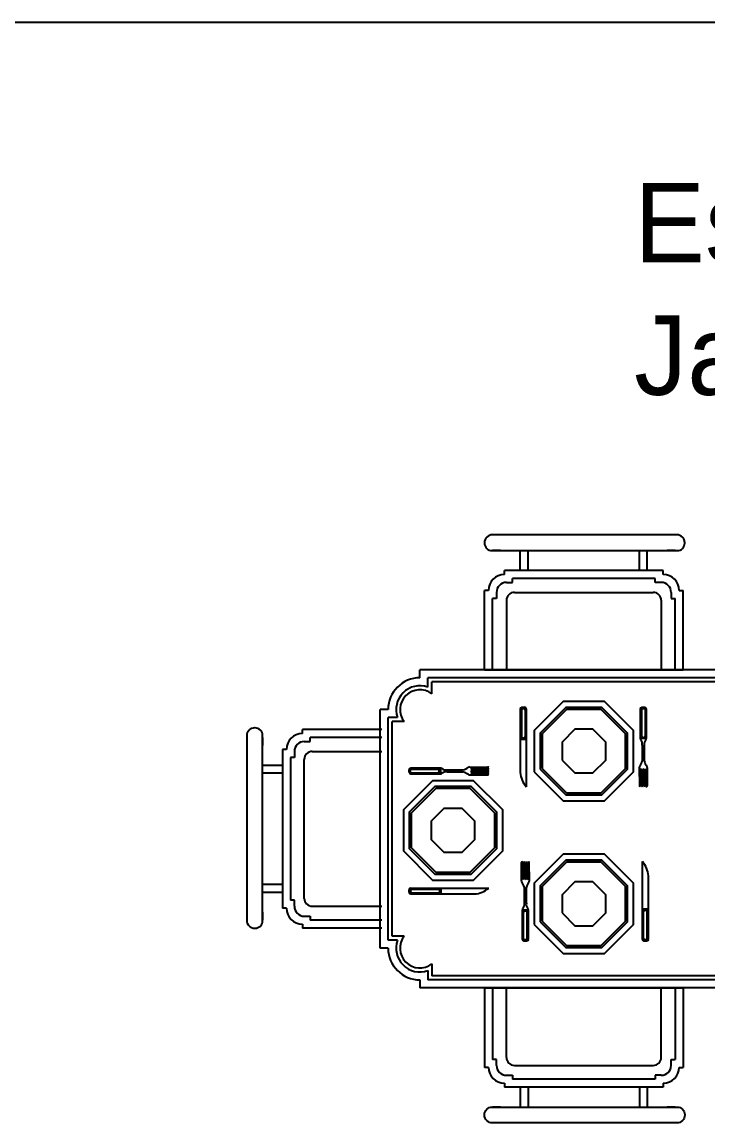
# Model space of a CAD drawing. Header units: millimetres. Extents: x 935 to 1399, y 512 to 900.
# Drawn here: x 1149.606 to 1151.332, y 842.318 to 845.088 of the extents above; entities that cross this region are included whole.
import ezdxf

# ---------------------------------------------------------------- set-up
doc = ezdxf.new("R2010")
doc.units = ezdxf.units.MM
doc.layers.add('MOBIL', color=7, linetype='Continuous')
doc.layers.add('MOBIL-I', color=251, linetype='Continuous')

msp = doc.modelspace()

# ---------------------------------------------------------------- linework, layer by layer
at = {"color": 6}
msp.add_line((1146.36641, 845.08793), (1152.03909, 845.08793), dxfattribs=at)
at = {"layer": 'MOBIL'}
for p, q in [((1151.27382, 843.77693), (1151.27382, 843.77793)), ((1150.85994, 843.70793), (1150.85994, 843.75793)), ((1150.87994, 843.70793), (1150.87994, 843.75793)), ((1151.15956, 843.70793), (1151.15956, 843.75793)), ((1151.17956, 843.70793), (1151.17956, 843.75793)), ((1151.24989, 843.75793), (1151.22989, 843.75793)), ((1150.81994, 843.69793), (1150.81994, 843.70793)), ((1150.85994, 843.70793), (1150.81994, 843.70793)), ((1151.15956, 843.70793), (1150.87994, 843.70793)), ((1151.21956, 843.70793), (1151.17956, 843.70793)), ((1151.21956, 843.69793), (1151.21956, 843.70793)), ((1150.77994, 843.65793), (1150.76975, 843.65793)), ((1150.76975, 843.45793), (1150.76975, 843.65793)), ((1151.25956, 843.65793), (1151.26975, 843.65793)), ((1151.26975, 843.45793), (1151.26975, 843.65793)), ((1150.60727, 843.43793), (1150.60727, 843.45793)), ((1150.76975, 843.45793), (1150.60727, 843.45793)), ((1151.37094, 843.45793), (1151.26975, 843.45793)), ((1150.50727, 843.30793), (1150.50727, 843.35793)), ((1150.19236, 843.312), (1150.19136, 843.312)), ((1150.51136, 843.30793), (1150.31136, 843.30793)), ((1150.31136, 843.29774), (1150.31136, 843.30793)), ((1150.21136, 843.28807), (1150.21136, 843.26807)), ((1150.26136, 843.25774), (1150.26136, 843.21774)), ((1150.27136, 843.25774), (1150.26136, 843.25774)), ((1150.26136, 843.21774), (1150.21136, 843.21774)), ((1150.26136, 843.19774), (1150.21136, 843.19774)), ((1150.26136, 843.19774), (1150.26136, 842.91813)), ((1150.26136, 842.91813), (1150.21136, 842.91813)), ((1150.26136, 842.89813), (1150.21136, 842.89813)), ((1150.26136, 842.89813), (1150.26136, 842.85813)), ((1150.27136, 842.85813), (1150.26136, 842.85813)), ((1150.21136, 842.84807), (1150.21136, 842.82807)), ((1150.31136, 842.81813), (1150.31136, 842.80793)), ((1150.51136, 842.80793), (1150.31136, 842.80793)), ((1150.50727, 842.75793), (1150.50727, 842.80793)), ((1150.60727, 842.67793), (1150.60727, 842.65793)), ((1150.76975, 842.65793), (1150.60727, 842.65793)), ((1150.76975, 842.65793), (1150.76975, 842.45793)), ((1151.26975, 842.65793), (1151.26975, 842.45793)), ((1151.37094, 842.65793), (1151.26975, 842.65793)), ((1150.77994, 842.45793), (1150.76975, 842.45793)), ((1151.25956, 842.45793), (1151.26975, 842.45793)), ((1150.81994, 842.41793), (1150.81994, 842.40793)), ((1151.21956, 842.41793), (1151.21956, 842.40793)), ((1150.85994, 842.40793), (1150.81994, 842.40793)), ((1150.85994, 842.40793), (1150.85994, 842.35793)), ((1151.15956, 842.40793), (1150.87994, 842.40793)), ((1150.87994, 842.40793), (1150.87994, 842.35793)), ((1151.15956, 842.40793), (1151.15956, 842.35793)), ((1151.21956, 842.40793), (1151.17956, 842.40793)), ((1151.17956, 842.40793), (1151.17956, 842.35793)), ((1150.80989, 842.35793), (1150.78989, 842.35793)), ((1151.24989, 842.35793), (1151.22989, 842.35793)), ((1151.27382, 842.33893), (1151.27382, 842.33793))]:
    msp.add_line(p, q, dxfattribs=at)
at = {"layer": 'MOBIL', "color": 34}
for p, q in [((1150.80989, 843.75793), (1150.78989, 843.75793)), ((1150.52727, 843.35793), (1150.50727, 843.35793)), ((1150.52727, 842.75793), (1150.50727, 842.75793))]:
    msp.add_line(p, q, dxfattribs=at)
at = {"layer": 'MOBIL', "color": 14}
msp.add_line((1150.76975, 842.65793), (1151.26975, 842.65793), dxfattribs=at)
at = {"layer": 'MOBIL'}
for points in [[(1151.25382, 843.79793), (1150.78975, 843.79793, 0.4142136), (1150.76975, 843.77793), (1150.76975, 843.77693, 0.4142136), (1150.78875, 843.75793), (1150.85994, 843.75793, 0.4142136)], [(1151.27382, 843.77793, 0.4142136), (1151.25382, 843.79793, 0.4142136)], [(1151.17956, 843.75793), (1151.25482, 843.75793, 0.4142136), (1151.27382, 843.77693)], [(1150.87994, 843.75793), (1151.15956, 843.75793, 0.4142136)], [(1150.19136, 843.312, 0.4142136), (1150.17136, 843.292, 0.4142136)], [(1150.21136, 843.21774), (1150.21136, 843.293, 0.4142136), (1150.19236, 843.312)], [(1150.17136, 843.292), (1150.17136, 842.82793, 0.4142136), (1150.19136, 842.80793), (1150.19236, 842.80793, 0.4142136), (1150.21136, 842.82693), (1150.21136, 842.89813, 0.4142136)], [(1150.21136, 842.91813), (1150.21136, 843.19774, 0.4142136)], [(1151.25382, 842.31793), (1150.78975, 842.31793, -0.4142136), (1150.76975, 842.33793), (1150.76975, 842.33893, -0.4142136), (1150.78875, 842.35793), (1150.85994, 842.35793, -0.4142136)], [(1150.87994, 842.35793), (1151.15956, 842.35793, -0.4142136)], [(1151.17956, 842.35793), (1151.25482, 842.35793, -0.4142136), (1151.27382, 842.33893)], [(1151.27382, 842.33793, -0.4142136), (1151.25382, 842.31793, -0.4142136)]]:
    msp.add_lwpolyline(points, format="xyb", dxfattribs=at)
for centre, radius, start, end in [((1150.81994, 843.65793), 0.04, 90, 180), ((1151.21956, 843.65793), 0.04, 0, 90), ((1150.60727, 843.35793), 0.08, 90, 180), ((1150.31136, 843.25774), 0.04, 90, 180), ((1150.31136, 842.85813), 0.04, 180, 270), ((1150.60727, 842.75793), 0.08, 180, 270), ((1150.81994, 842.45793), 0.04, 180, 270), ((1151.21956, 842.45793), 0.04, 270, 0)]:
    msp.add_arc(centre, radius, start, end, dxfattribs=at)
at = {"layer": 'MOBIL-I'}
for p, q in [((1151.19956, 843.68793), (1150.83994, 843.68793)), ((1150.83994, 843.67793), (1150.83994, 843.68793)), ((1150.87994, 843.70793), (1150.85994, 843.70793)), ((1151.17956, 843.70793), (1151.15956, 843.70793)), ((1151.19956, 843.67793), (1151.19956, 843.68793)), ((1150.82494, 843.67793), (1150.83994, 843.67793)), ((1151.21456, 843.67793), (1151.19956, 843.67793)), ((1150.79994, 843.63793), (1150.78975, 843.63793)), ((1150.78975, 843.45793), (1150.78975, 843.63793)), ((1150.79994, 843.65293), (1150.79994, 843.63793)), ((1150.82494, 843.63293), (1150.82494, 843.45793)), ((1150.84494, 843.65293), (1151.19456, 843.65293)), ((1151.21456, 843.63293), (1151.21456, 843.45793)), ((1151.23956, 843.65293), (1151.23956, 843.63793)), ((1151.23956, 843.63793), (1151.24975, 843.63793)), ((1151.24975, 843.45793), (1151.24975, 843.63793)), ((1152.61052, 843.43793), (1150.62727, 843.43793)), ((1150.62727, 843.4145), (1150.62727, 843.43793)), ((1151.26975, 843.45793), (1150.76975, 843.45793)), ((1150.76975, 843.45793), (1151.26975, 843.45793)), ((1152.60052, 843.42793), (1150.63727, 843.42793)), ((1150.63727, 843.39793), (1150.63727, 843.42793)), ((1150.85986, 843.35974), (1150.85986, 843.19968)), ((1150.86286, 843.35774), (1150.86286, 843.28974)), ((1150.86386, 843.36374), (1150.87086, 843.36374)), ((1150.86586, 843.36074), (1150.86886, 843.36074)), ((1150.87186, 843.35774), (1150.87186, 843.28974)), ((1150.87486, 843.35974), (1150.87486, 843.16374)), ((1151.16191, 843.35974), (1151.16191, 843.28519)), ((1151.16491, 843.35974), (1151.16491, 843.29119)), ((1151.16591, 843.36374), (1151.17291, 843.36374)), ((1151.16591, 843.36074), (1151.17291, 843.36074)), ((1151.17391, 843.35974), (1151.17391, 843.29119)), ((1151.17691, 843.35974), (1151.17691, 843.28519)), ((1150.52727, 842.77793), (1150.52727, 843.33793)), ((1150.5507, 843.33793), (1150.52727, 843.33793)), ((1150.53727, 842.78793), (1150.53727, 843.32793)), ((1150.56727, 843.32793), (1150.53727, 843.32793)), ((1150.50727, 842.80793), (1150.50727, 843.30793)), ((1150.31636, 843.27774), (1150.33136, 843.27774)), ((1150.51136, 843.28793), (1150.33136, 843.28793)), ((1150.33136, 843.27774), (1150.33136, 843.28793)), ((1150.85986, 843.28374), (1150.87486, 843.28374)), ((1150.86586, 843.28674), (1150.86886, 843.28674)), ((1151.17691, 843.28519), (1151.16191, 843.28519)), ((1151.16791, 843.28819), (1151.17091, 843.28819)), ((1150.29136, 843.25274), (1150.29136, 843.23774)), ((1150.33636, 843.25274), (1150.51136, 843.25274)), ((1151.16691, 843.26874), (1151.16691, 843.22874)), ((1151.17191, 843.26874), (1151.17191, 843.22874)), ((1150.26136, 843.21774), (1150.26136, 843.19774)), ((1150.28136, 843.23774), (1150.28136, 842.87813)), ((1150.29136, 843.23774), (1150.28136, 843.23774)), ((1150.31636, 842.88313), (1150.31636, 843.23274)), ((1150.58041, 843.20016), (1150.58041, 843.20716)), ((1150.58341, 843.20016), (1150.58341, 843.20716)), ((1150.58441, 843.21116), (1150.65896, 843.21116)), ((1150.58441, 843.20816), (1150.65296, 843.20816)), ((1150.58441, 843.19916), (1150.65296, 843.19916)), ((1150.58441, 843.19616), (1150.65896, 843.19616)), ((1150.65596, 843.20216), (1150.65596, 843.20516)), ((1150.65896, 843.21116), (1150.65896, 843.19616)), ((1150.67541, 843.20616), (1150.71541, 843.20616)), ((1150.67541, 843.20116), (1150.71541, 843.20116)), ((1150.73175, 843.21366), (1150.77767, 843.21327)), ((1150.73175, 843.19366), (1150.77767, 843.19401)), ((1150.73541, 843.2093), (1150.73541, 843.20936)), ((1150.73541, 843.20363), (1150.73541, 843.2037)), ((1150.73541, 843.19796), (1150.73541, 843.19803)), ((1150.73807, 843.21066), (1150.77767, 843.21101)), ((1150.73807, 843.208), (1150.77767, 843.20761)), ((1150.73807, 843.205), (1150.77767, 843.20534)), ((1150.73807, 843.20233), (1150.77767, 843.20198)), ((1150.73807, 843.19933), (1150.77767, 843.1997)), ((1150.73807, 843.19666), (1150.77767, 843.19631)), ((1150.78041, 843.21215), (1150.78041, 843.21217)), ((1150.78041, 843.20649), (1150.78041, 843.20651)), ((1150.78041, 843.20082), (1150.78041, 843.20084)), ((1150.78041, 843.19515), (1150.78041, 843.19517)), ((1151.15941, 843.2124), (1151.15976, 843.16648)), ((1151.16241, 843.20608), (1151.16206, 843.16648)), ((1151.16371, 843.20874), (1151.16378, 843.20874)), ((1151.16508, 843.20608), (1151.16545, 843.16648)), ((1151.16808, 843.20608), (1151.16773, 843.16648)), ((1151.16938, 843.20874), (1151.16944, 843.20874)), ((1151.17074, 843.20608), (1151.17109, 843.16648)), ((1151.17374, 843.20608), (1151.17336, 843.16648)), ((1151.17504, 843.20874), (1151.17511, 843.20874)), ((1151.17641, 843.20608), (1151.17676, 843.16648)), ((1151.17941, 843.2124), (1151.17902, 843.16648)), ((1151.1609, 843.16374), (1151.16092, 843.16374)), ((1151.16657, 843.16374), (1151.16659, 843.16374)), ((1151.17223, 843.16374), (1151.17225, 843.16374)), ((1151.1779, 843.16374), (1151.17792, 843.16374)), ((1150.86262, 842.92705), (1150.863, 842.97297)), ((1150.86413, 842.97571), (1150.86411, 842.97571)), ((1150.86562, 842.93337), (1150.86527, 842.97297)), ((1150.86828, 842.93337), (1150.86867, 842.97297)), ((1150.86979, 842.97571), (1150.86977, 842.97571)), ((1150.87128, 842.93337), (1150.87094, 842.97297)), ((1150.87395, 842.93337), (1150.8743, 842.97297)), ((1150.87546, 842.97571), (1150.87544, 842.97571)), ((1150.87695, 842.93337), (1150.87658, 842.97297)), ((1150.87962, 842.93337), (1150.87996, 842.97297)), ((1150.88113, 842.97571), (1150.88111, 842.97571)), ((1150.88262, 842.92705), (1150.88227, 842.97297)), ((1151.16717, 842.77971), (1151.16717, 842.97571)), ((1151.18217, 842.77971), (1151.18217, 842.93977)), ((1150.26136, 842.91813), (1150.26136, 842.89813)), ((1150.86698, 842.93071), (1150.86692, 842.93071)), ((1150.87012, 842.87071), (1150.87012, 842.91071)), ((1150.87265, 842.93071), (1150.87258, 842.93071)), ((1150.87512, 842.87071), (1150.87512, 842.91071)), ((1150.87832, 842.93071), (1150.87825, 842.93071)), ((1150.58041, 842.89811), (1150.58041, 842.90511)), ((1150.58341, 842.90011), (1150.58341, 842.90311)), ((1150.58441, 842.90911), (1150.78041, 842.90911)), ((1150.58441, 842.89411), (1150.74447, 842.89411)), ((1150.58641, 842.90611), (1150.65441, 842.90611)), ((1150.58641, 842.89711), (1150.65441, 842.89711)), ((1150.65741, 842.90011), (1150.65741, 842.90311)), ((1150.66041, 842.89411), (1150.66041, 842.90911)), ((1150.29136, 842.87813), (1150.28136, 842.87813)), ((1150.29136, 842.86313), (1150.29136, 842.87813)), ((1150.33636, 842.86313), (1150.51136, 842.86313)), ((1150.86512, 842.77971), (1150.86512, 842.85426)), ((1150.86512, 842.85426), (1150.88012, 842.85426)), ((1150.88012, 842.77971), (1150.88012, 842.85426)), ((1151.18217, 842.85571), (1151.16717, 842.85571)), ((1150.31636, 842.83813), (1150.33136, 842.83813)), ((1150.33136, 842.83813), (1150.33136, 842.82793)), ((1150.51136, 842.82793), (1150.33136, 842.82793)), ((1150.86812, 842.77971), (1150.86812, 842.84826)), ((1150.87412, 842.85126), (1150.87112, 842.85126)), ((1150.87712, 842.77971), (1150.87712, 842.84826)), ((1151.17017, 842.78171), (1151.17017, 842.84971)), ((1151.17617, 842.85271), (1151.17317, 842.85271)), ((1151.17917, 842.78171), (1151.17917, 842.84971)), ((1150.5507, 842.77793), (1150.52727, 842.77793)), ((1150.56727, 842.78793), (1150.53727, 842.78793)), ((1150.87612, 842.77871), (1150.86912, 842.77871)), ((1150.87612, 842.77571), (1150.86912, 842.77571)), ((1151.17817, 842.77571), (1151.17117, 842.77571)), ((1151.17617, 842.77871), (1151.17317, 842.77871)), ((1150.63727, 842.71793), (1150.63727, 842.68793)), ((1150.62727, 842.70137), (1150.62727, 842.67793)), ((1152.61052, 842.67793), (1150.62727, 842.67793)), ((1152.60052, 842.68793), (1150.63727, 842.68793)), ((1151.26975, 842.65793), (1150.76975, 842.65793)), ((1150.78975, 842.65793), (1150.78975, 842.47793)), ((1150.82494, 842.48293), (1150.82494, 842.65793)), ((1151.21456, 842.48293), (1151.21456, 842.65793)), ((1151.24975, 842.65793), (1151.24975, 842.47793)), ((1150.79994, 842.47793), (1150.78975, 842.47793)), ((1150.79994, 842.46293), (1150.79994, 842.47793)), ((1151.23956, 842.47793), (1151.24975, 842.47793)), ((1151.23956, 842.46293), (1151.23956, 842.47793)), ((1150.84494, 842.46293), (1151.19456, 842.46293)), ((1150.82494, 842.43793), (1150.83994, 842.43793)), ((1150.83994, 842.43793), (1150.83994, 842.42793)), ((1151.19956, 842.42793), (1150.83994, 842.42793)), ((1151.21456, 842.43793), (1151.19956, 842.43793)), ((1151.19956, 842.43793), (1151.19956, 842.42793)), ((1150.87994, 842.40793), (1150.85994, 842.40793)), ((1151.17956, 842.40793), (1151.15956, 842.40793))]:
    msp.add_line(p, q, dxfattribs=at)
for points in [[(1150.85994, 843.75793), (1150.87994, 843.75793, 0.4142136)], [(1151.15956, 843.75793), (1151.17956, 843.75793, 0.4142136)], [(1150.21136, 843.19774), (1150.21136, 843.21774, 0.4142136)], [(1150.21136, 842.89813), (1150.21136, 842.91813, 0.4142136)], [(1150.85994, 842.35793), (1150.87994, 842.35793, -0.4142136)], [(1151.15956, 842.35793), (1151.17956, 842.35793, -0.4142136)]]:
    msp.add_lwpolyline(points, format="xyb", dxfattribs=at)
for points in [[(1150.89488, 843.20177), (1150.96811, 843.12855), (1151.07166, 843.12855), (1151.14488, 843.20177), (1151.14488, 843.30533), (1151.07166, 843.37855), (1150.96811, 843.37855), (1150.89488, 843.30533)], [(1150.90988, 843.20799), (1150.97432, 843.14355), (1151.06545, 843.14355), (1151.12988, 843.20799), (1151.12988, 843.29911), (1151.06545, 843.36355), (1150.97432, 843.36355), (1150.90988, 843.29911)], [(1150.91488, 843.21006), (1150.97639, 843.14855), (1151.06338, 843.14855), (1151.12488, 843.21006), (1151.12488, 843.29704), (1151.06338, 843.35855), (1150.97639, 843.35855), (1150.91488, 843.29704)], [(1150.96488, 843.23077), (1150.9971, 843.19855), (1151.04267, 843.19855), (1151.07488, 843.23077), (1151.07488, 843.27633), (1151.04267, 843.30855), (1150.9971, 843.30855), (1150.96488, 843.27633)], [(1150.74237, 842.92914), (1150.81559, 843.00236), (1150.81559, 843.10591), (1150.74237, 843.17914), (1150.63882, 843.17914), (1150.56559, 843.10591), (1150.56559, 843.00236), (1150.63882, 842.92914)], [(1150.73616, 842.94414), (1150.80059, 843.00857), (1150.80059, 843.0997), (1150.73616, 843.16414), (1150.64503, 843.16414), (1150.58059, 843.0997), (1150.58059, 843.00857), (1150.64503, 842.94414)], [(1150.73409, 842.94914), (1150.79559, 843.01064), (1150.79559, 843.09763), (1150.73409, 843.15914), (1150.6471, 843.15914), (1150.58559, 843.09763), (1150.58559, 843.01064), (1150.6471, 842.94914)], [(1150.71338, 842.99914), (1150.74559, 843.03135), (1150.74559, 843.07692), (1150.71338, 843.10914), (1150.66781, 843.10914), (1150.63559, 843.07692), (1150.63559, 843.03135), (1150.66781, 842.99914)], [(1150.89488, 842.81758), (1150.96811, 842.74436), (1151.07166, 842.74436), (1151.14488, 842.81758), (1151.14488, 842.92113), (1151.07166, 842.99436), (1150.96811, 842.99436), (1150.89488, 842.92113)], [(1150.90988, 842.82379), (1150.97432, 842.75936), (1151.06545, 842.75936), (1151.12988, 842.82379), (1151.12988, 842.91492), (1151.06545, 842.97936), (1150.97432, 842.97936), (1150.90988, 842.91492)], [(1150.91488, 842.82586), (1150.97639, 842.76436), (1151.06338, 842.76436), (1151.12488, 842.82586), (1151.12488, 842.91285), (1151.06338, 842.97436), (1150.97639, 842.97436), (1150.91488, 842.91285)], [(1150.96488, 842.84657), (1150.9971, 842.81436), (1151.04267, 842.81436), (1151.07488, 842.84657), (1151.07488, 842.89214), (1151.04267, 842.92436), (1150.9971, 842.92436), (1150.96488, 842.89214)]]:
    msp.add_lwpolyline(points, close=True, dxfattribs=at)
for centre, radius, start, end in [((1150.82494, 843.65293), 0.025, 90, 180), ((1151.21456, 843.65293), 0.025, 0, 90), ((1150.84494, 843.63293), 0.02, 90, 180), ((1151.19456, 843.63293), 0.02, 0, 90), ((1150.60727, 843.35793), 0.06, 70.52878, 199.47122), ((1150.60727, 843.35793), 0.05, 53.1301, 216.8699), ((1150.86386, 843.35974), 0.004, 90, 180), ((1150.86586, 843.35774), 0.003, 90, 180), ((1150.86886, 843.35774), 0.003, 0, 90), ((1150.87086, 843.35974), 0.004, 0, 90), ((1151.16591, 843.35974), 0.004, 90, 180), ((1151.16591, 843.35974), 0.001, 90, 180), ((1151.17291, 843.35974), 0.004, 0, 90), ((1151.17291, 843.35974), 0.001, 0, 90), ((1150.31636, 843.25274), 0.025, 90, 180), ((1150.86586, 843.28974), 0.003, 180, 270), ((1150.86886, 843.28974), 0.003, 270, 0), ((1151.16576, 843.28519), 0.00385, 180, 219.36054), ((1151.1483, 843.27087), 0.01873, 353.468, 39.36054), ((1151.16791, 843.29119), 0.003, 180, 270), ((1151.17091, 843.29119), 0.003, 270, 0), ((1151.19052, 843.27087), 0.01873, 140.63946, 186.532), ((1151.17306, 843.28519), 0.00385, 320.63946, 0), ((1150.33636, 843.23274), 0.02, 90, 180), ((1151.16326, 843.2124), 0.00385, 142.61342, 180), ((1151.13, 843.23782), 0.03802, 322.61342, 346.17767), ((1151.20883, 843.23782), 0.03802, 193.82233, 217.38658), ((1151.17556, 843.2124), 0.00385, 0, 37.38658), ((1150.58441, 843.20716), 0.004, 90, 180), ((1150.58441, 843.20016), 0.004, 180, 270), ((1150.58441, 843.20716), 0.001, 90, 180), ((1150.58441, 843.20016), 0.001, 180, 270), ((1150.65296, 843.20516), 0.003, 0, 90), ((1150.65296, 843.20216), 0.003, 270, 0), ((1150.65896, 843.20731), 0.00385, 50.63946, 90), ((1150.65896, 843.20001), 0.00385, 270, 309.36054), ((1150.67328, 843.22477), 0.01873, 230.63946, 276.532), ((1150.67328, 843.18255), 0.01873, 83.468, 129.36054), ((1150.70633, 843.24308), 0.03802, 283.82233, 307.38658), ((1150.70633, 843.16425), 0.03802, 52.61342, 76.17767), ((1150.73175, 843.20981), 0.00385, 90, 127.38658), ((1150.73175, 843.19751), 0.00385, 232.61342, 270), ((1150.73792, 843.2076), 0.00306, 87.19706, 144.94256), ((1150.73792, 843.21105), 0.00306, 215.05744, 272.80294), ((1150.73792, 843.20194), 0.00306, 87.19706, 144.94256), ((1150.73792, 843.20539), 0.00306, 215.05744, 272.80294), ((1150.73792, 843.19627), 0.00306, 87.19706, 144.94256), ((1150.73792, 843.19972), 0.00306, 215.05744, 272.80294), ((1150.77819, 843.2106), 0.00272, 35.20351, 101.00438), ((1150.77815, 843.21371), 0.00275, 259.87009, 325.35348), ((1150.77819, 843.20494), 0.00272, 35.20351, 101.00438), ((1150.77815, 843.20805), 0.00275, 259.87009, 325.35348), ((1150.77815, 843.19928), 0.00275, 34.64652, 100.12991), ((1150.77817, 843.20238), 0.00273, 259.43335, 325.07632), ((1150.77815, 843.19361), 0.00275, 34.64652, 100.12991), ((1150.77815, 843.19671), 0.00275, 259.87009, 325.35348), ((1150.92, 843.20367), 0.06027, 183.80318, 221.50346), ((1151.16547, 843.20623), 0.00306, 125.05744, 182.80294), ((1151.16202, 843.20623), 0.00306, 357.19706, 54.94256), ((1151.17114, 843.20623), 0.00306, 125.05744, 182.80294), ((1151.16768, 843.20623), 0.00306, 357.19706, 54.94256), ((1151.1768, 843.20623), 0.00306, 125.05744, 182.80294), ((1151.17335, 843.20623), 0.00306, 357.19706, 54.94256), ((1151.16246, 843.166), 0.00275, 169.87009, 235.35348), ((1151.15936, 843.166), 0.00275, 304.64652, 10.12991), ((1151.16813, 843.16598), 0.00273, 169.43335, 235.07632), ((1151.16503, 843.166), 0.00275, 304.64652, 10.12991), ((1151.1738, 843.166), 0.00275, 169.87009, 235.35348), ((1151.17069, 843.16596), 0.00272, 305.20351, 11.00438), ((1151.17946, 843.166), 0.00275, 169.87009, 235.35348), ((1151.17635, 843.16596), 0.00272, 305.20351, 11.00438), ((1150.86568, 842.97349), 0.00272, 125.20351, 191.00438), ((1150.86256, 842.97345), 0.00275, 349.87009, 55.35348), ((1150.87134, 842.97349), 0.00272, 125.20351, 191.00438), ((1150.86823, 842.97345), 0.00275, 349.87009, 55.35348), ((1150.877, 842.97345), 0.00275, 124.64652, 190.12991), ((1150.87389, 842.97347), 0.00273, 349.43335, 55.07632), ((1150.88267, 842.97345), 0.00275, 124.64652, 190.12991), ((1150.87956, 842.97345), 0.00275, 349.87009, 55.35348), ((1151.12203, 842.93577), 0.06027, 3.80318, 41.50346), ((1150.86647, 842.92705), 0.00385, 180, 217.38658), ((1150.8332, 842.90163), 0.03802, 13.82233, 37.38658), ((1150.86868, 842.93322), 0.00306, 177.19706, 234.94256), ((1150.86522, 842.93322), 0.00306, 305.05744, 2.80294), ((1150.87434, 842.93322), 0.00306, 177.19706, 234.94256), ((1150.87089, 842.93322), 0.00306, 305.05744, 2.80294), ((1150.91203, 842.90163), 0.03802, 142.61342, 166.17767), ((1150.88001, 842.93322), 0.00306, 177.19706, 234.94256), ((1150.87656, 842.93322), 0.00306, 305.05744, 2.80294), ((1150.87877, 842.92705), 0.00385, 322.61342, 0), ((1150.33636, 842.88313), 0.02, 180, 270), ((1150.58441, 842.90511), 0.004, 90, 180), ((1150.58441, 842.89811), 0.004, 180, 270), ((1150.58641, 842.90311), 0.003, 90, 180), ((1150.58641, 842.90011), 0.003, 180, 270), ((1150.65441, 842.90311), 0.003, 0, 90), ((1150.65441, 842.90011), 0.003, 270, 0), ((1150.74047, 842.95425), 0.06027, 273.80318, 311.50346), ((1150.31636, 842.86313), 0.025, 180, 270), ((1150.86897, 842.85426), 0.00385, 140.63946, 180), ((1150.85151, 842.86858), 0.01873, 320.63946, 6.532), ((1150.89372, 842.86858), 0.01873, 173.468, 219.36054), ((1150.87627, 842.85426), 0.00385, 0, 39.36054), ((1150.87112, 842.84826), 0.003, 90, 180), ((1150.87412, 842.84826), 0.003, 0, 90), ((1151.17317, 842.84971), 0.003, 90, 180), ((1151.17617, 842.84971), 0.003, 0, 90), ((1150.60727, 842.75793), 0.06, 160.52878, 289.47122), ((1150.60727, 842.75793), 0.05, 143.1301, 306.8699), ((1150.86912, 842.77971), 0.004, 180, 270), ((1150.86912, 842.77971), 0.001, 180, 270), ((1150.87612, 842.77971), 0.001, 270, 0), ((1150.87612, 842.77971), 0.004, 270, 0), ((1151.17117, 842.77971), 0.004, 180, 270), ((1151.17317, 842.78171), 0.003, 180, 270), ((1151.17617, 842.78171), 0.003, 270, 0), ((1151.17817, 842.77971), 0.004, 270, 0), ((1150.84494, 842.48293), 0.02, 180, 270), ((1151.19456, 842.48293), 0.02, 270, 0), ((1150.82494, 842.46293), 0.025, 180, 270), ((1151.21456, 842.46293), 0.025, 270, 0)]:
    msp.add_arc(centre, radius, start, end, dxfattribs=at)

# ---------------------------------------------------------------- texts
at = {"insert": (1151.1464, 844.68324), "char_height": 0.2, "width": 3.8469, "attachment_point": 1}
msp.add_mtext('Estar e\\PJantar', dxfattribs=at)

doc.saveas('drawing.dxf')
